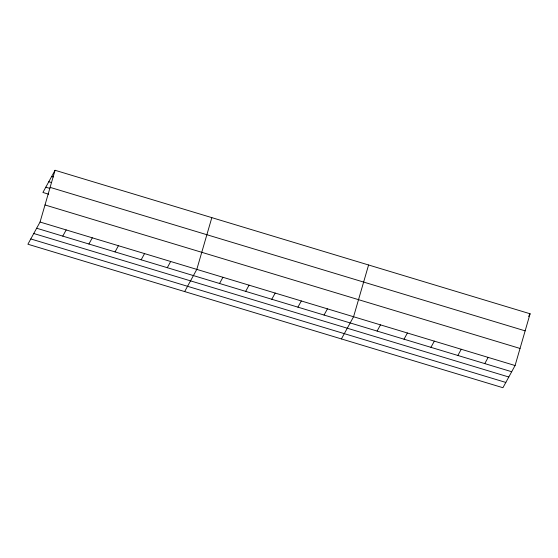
<?xml version="1.0" encoding="UTF-8"?>
<svg xmlns="http://www.w3.org/2000/svg" width="558" height="558" viewBox="0 0 558 558"><rect width="100%" height="100%" fill="white"/><g stroke="black" fill="none" stroke-linecap="round" stroke-linejoin="round"><path stroke-width="0.84" d="M40.05 222.035L55.068 170.281L530.1 313.777L515.083 365.532L502.932 387.719L27.9 244.223L40.05 222.035L515.083 365.532M211.831 217.634L196.807 269.388L184.663 291.576M368.587 264.987L353.57 316.742L341.419 338.929M55.068 170.281L42.917 192.468L48.637 194.198M62.782 236.125L66.172 229.931M88.91 244.013L92.3 237.82M115.039 251.909L118.429 245.715M141.16 259.798L144.557 253.604M167.288 267.694L170.678 261.5M219.545 283.478L222.935 277.284M245.666 291.367L249.063 285.173M271.795 299.262L275.192 293.069M297.923 307.151L301.313 300.957M324.052 315.047L327.441 308.853M377.096 331.068L380.486 324.875M404.013 339.201L407.403 333.007M430.929 347.334L434.326 341.14M457.853 355.467L461.243 349.266M484.769 363.593L488.159 357.399M528.593 316.532L530.1 313.777M51.678 176.474L53.31 176.97M48.783 181.755L51.238 182.494M50.108 187.362L525.141 330.859M45.812 187.188L49.892 188.423M45.003 204.953L520.035 348.45M36.654 228.229L511.686 371.726M33.766 233.509L508.798 377.006M30.788 238.943L505.82 382.439"/></g></svg>
